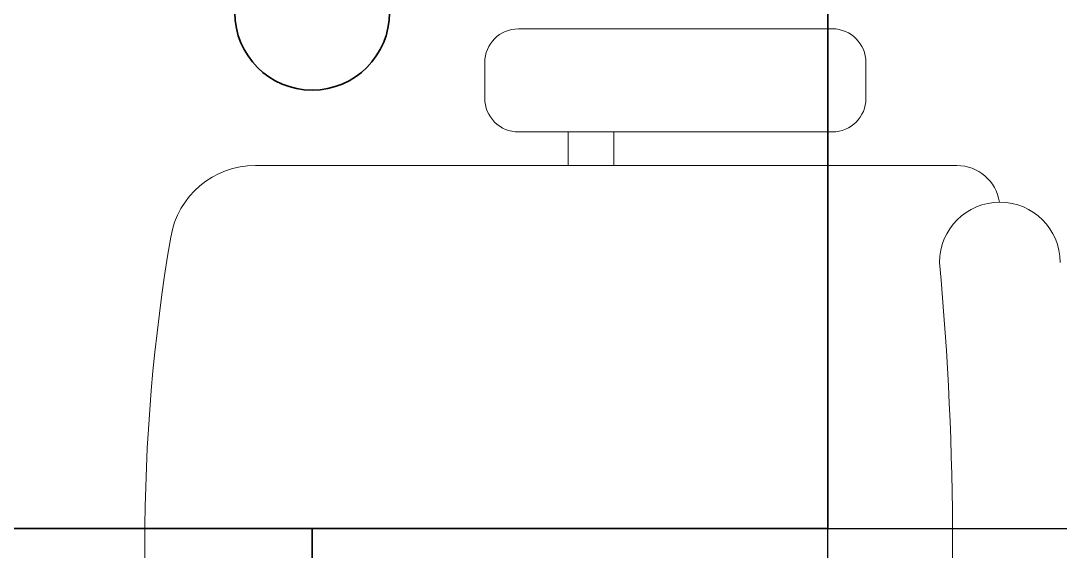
# Model space of a CAD drawing. Header units: inches. Extents: x -12418 to 57169, y -29325 to 19878.
# Drawn here: x 48130 to 48735, y -10213 to -9905 of the extents above; entities that cross this region are included whole.
import ezdxf
from ezdxf.enums import TextEntityAlignment as Align

# ---------------------------------------------------------------- set-up
doc = ezdxf.new("R2010")
doc.units = ezdxf.units.IN
doc.header["$LTSCALE"] = 25
doc.header["$MEASUREMENT"] = 0
doc.linetypes.add('DASHDOT', pattern=[25.4, 12.7, -6.35, 0, -6.35])
doc.layers.get('0').update_dxf_attribs({"color": 8})
doc.layers.add('00-Ground Floor$0$False Ceiling', color=251, linetype='Continuous')
for name, color, linetype, lineweight in [('00-Ground Floor$0$LOADING', 253, 'Continuous', 5), ('E-LITE-CIRC-NUMB', 6, 'Continuous', 25), ('E-LITE-CLNG', 150, 'Continuous', 35), ('E-LITE-CLNG-CNDT', 6, 'DASHDOT', 35), ('E-LITE-CTRL', 6, 'Continuous', 25), ('E-LITE-IDEN', 6, 'Continuous', 25)]:
    doc.layers.add(name, color=color, linetype=linetype, lineweight=lineweight)
doc.styles.add('DC_Simplex', font='SIMPLEX.shx', dxfattribs={"width": 0.7})

# ---------------------------------------------------------------- blocks, each defined once
blk = doc.blocks.new('00-Ground Floor$0$GF21018-P')
at = {"color": 0}
for p, q in [((-0.2207, 0.47563), (-0.2207, 0.0675)), ((-0.2806, 0.34221), (-0.25983, 0.34221)), ((-0.30021, 0.32259), (-0.30021, 0.14)), ((-0.24021, 0.32259), (-0.24021, 0.14)), ((-0.24021, 0.29372), (-0.2207, 0.29372)), ((-0.24021, 0.26708), (-0.2207, 0.26708)), ((-0.2806, 0.12039), (-0.25983, 0.12039))]:
    blk.add_line(p, q, dxfattribs=at)
for centre, radius, start, end in [((-0.0001, -0.52948), 1.06948, 80.36712, 99.63288), ((-0.1707, 0.47563), 0.05, 99.63288, 180), ((-0.2806, 0.32259), 0.01962, 90, 180), ((-0.25983, 0.32259), 0.01962, 360, 90), ((-0.2806, 0.14), 0.01962, 180, 270), ((-0.25983, 0.14), 0.01962, 270, 360), ((-0.16429, 0.0425), 0.03511, 90, 270), ((0, 1.84674), 1.77674, 264.69456, 275.30527), ((-0.1957, 0.0675), 0.025, 180, 261.47208)]:
    blk.add_arc(centre, radius, start, end, dxfattribs=at)
blk = doc.blocks.new('00-Ground Floor$0$A$Ce9e1c4c3')
at = {"layer": '00-Ground Floor$0$False Ceiling', "color": 254, "linetype": 'Continuous'}
for p, q in [((-51400, -12867.43), (-51400, -8847.43)), ((-55042.47, -10200), (-51182.07, -10200))]:
    blk.add_line(p, q, dxfattribs=at)
blk = doc.blocks.new('00-Ground Floor')
at = {"layer": '00-Ground Floor$0$False Ceiling', "color": 254}
blk.add_blockref('00-Ground Floor$0$A$Ce9e1c4c3', (100000, 0), dxfattribs=at)
at = {"layer": '00-Ground Floor$0$LOADING', "extrusion": (7.77426e-06, 2.24021e-05, 1), "xscale": -1000, "yscale": 1000, "zscale": 1000, "rotation": 90.00141075505198}
blk.add_blockref('00-Ground Floor$0$GF21018-P', (48742.63, -10209.57, 0.13), dxfattribs=at)
blk = doc.blocks.new('*U14')
blk.add_lwpolyline([(-300, 300), (-300, -300), (300, -300), (300, 300)], close=True)
blk.add_circle((0, 0), 45)
at = {"layer": 'E-LITE-CIRC-NUMB', "style": 'DC_Simplex', "width": 0.7, "flags": 8}
blk.add_attdef('CIRCUIT', text='', height=200, rotation=0, dxfattribs=at).set_placement((-473.9, 300), align=Align.RIGHT)
at = {"layer": 'E-LITE-CTRL', "style": 'DC_Simplex', "width": 0.7, "flags": 8}
blk.add_attdef('CONTROL', (1118.9, -935), '', height=200, rotation=360, dxfattribs=at)
at = {"layer": 'E-LITE-IDEN', "style": 'DC_Simplex', "width": 0.7, "flags": 8}
blk.add_attdef('TYPE', (-114.57, 448.55), '', height=200, rotation=360, dxfattribs=at)

msp = doc.modelspace()

# ---------------------------------------------------------------- linework, layer by layer
at = {"layer": 'E-LITE-CLNG-CNDT'}
msp.add_lwpolyline([(48300, -10200), (48300, -12000)], dxfattribs=at)

# ---------------------------------------------------------------- block references
at = {"layer": 'E-LITE-CLNG', "xscale": -1}
msp.add_blockref('*U14', (48300, -9900), dxfattribs=at)
at = {"layer": 'E-LITE-CLNG-CNDT'}
msp.add_blockref('00-Ground Floor', (0, 0), dxfattribs=at)

doc.saveas('drawing.dxf')
